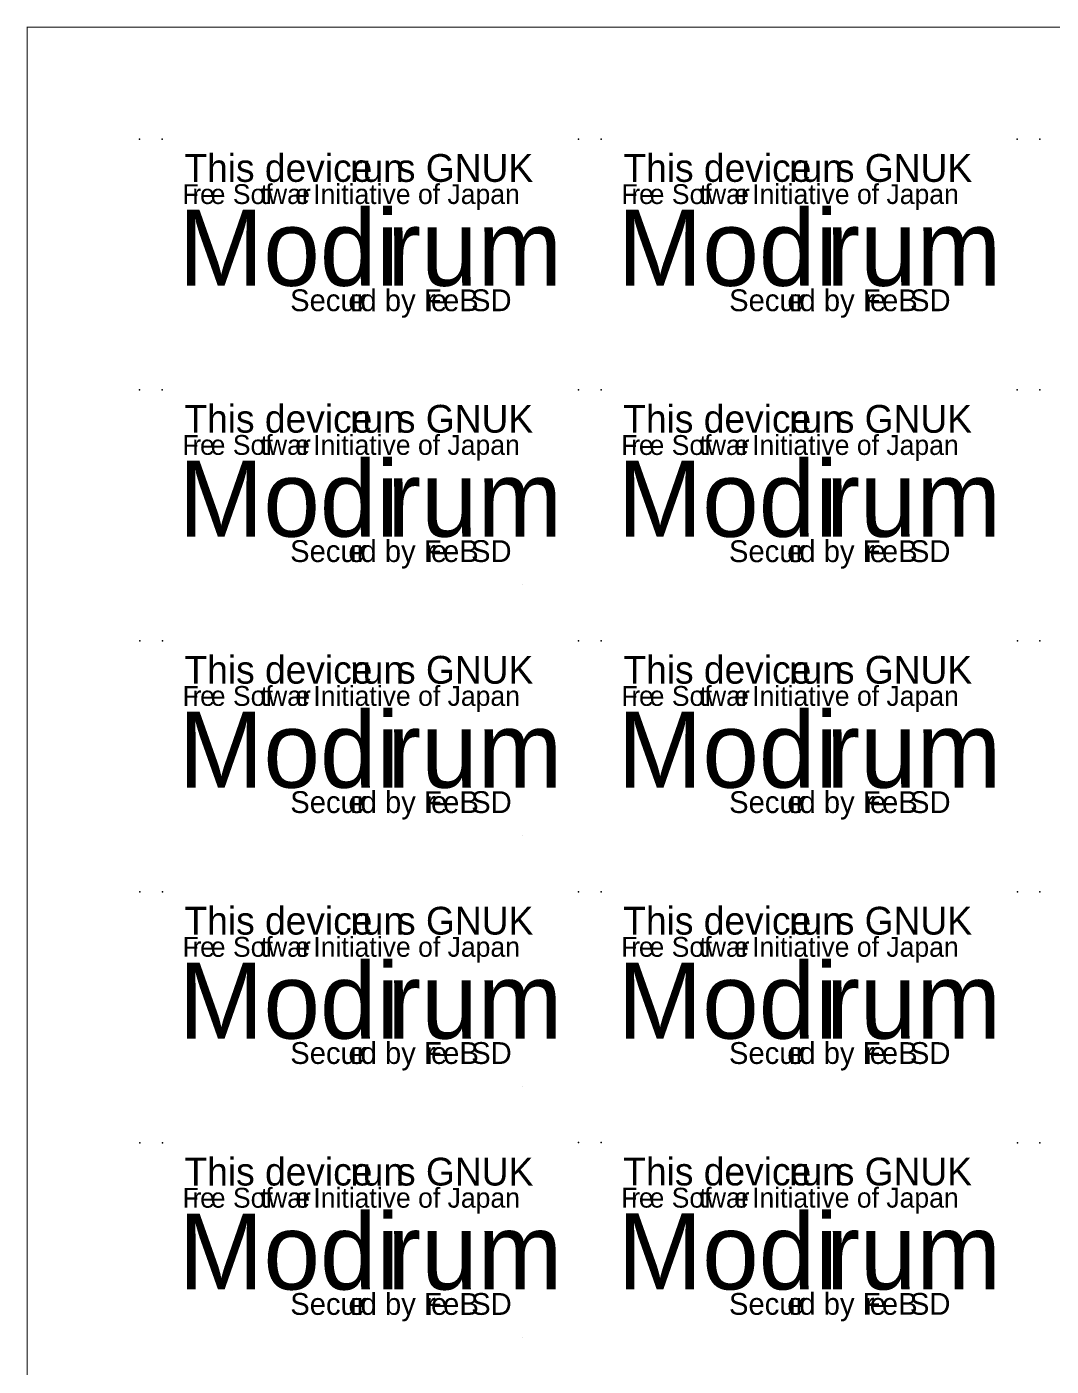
# Model space of a CAD drawing. Extents: x 2.8 to 52.6, y 3.8 to 33.1.
# Drawn here: x 2.76 to 13.96, y 18.45 to 33.1 of the extents above; entities that cross this region are included whole.
import ezdxf

# ---------------------------------------------------------------- set-up
doc = ezdxf.new("R2010")
doc.units = 0
doc.layers.get('0').update_dxf_attribs({"linetype": 'CONTINUOUS'})

msp = doc.modelspace()

# ---------------------------------------------------------------- linework, layer by layer
at = {"color": 0}
for points, const_width in [([(2.76839, 33.0951), (52.5942, 33.0951), (52.5942, 3.81342), (2.76839, 3.81342), (2.76839, 33.0951)], 0.00915), ([(3.99756, 31.8722), (3.99756, 31.8722), (3.99735, 31.8722), (3.99729, 31.8722), (3.99718, 31.8722), (3.99701, 31.8722), (3.99701, 31.8722), (3.99701, 31.8722), (3.99718, 31.8724), (3.99729, 31.8724), (3.99735, 31.8724), (3.99756, 31.8722), (3.99756, 31.8722)], 0.00217), ([(4.24457, 31.8722), (4.24457, 31.8722), (4.24447, 31.8722), (4.24447, 31.8722), (4.24447, 31.8722), (4.24442, 31.8722), (4.24442, 31.8722), (4.24442, 31.8722), (4.24447, 31.8724), (4.24447, 31.8724), (4.24447, 31.8724), (4.24457, 31.8722), (4.24457, 31.8722)], 0.00219), ([(4.24457, 31.8722), (4.24457, 31.8722), (4.24447, 31.8722), (4.24447, 31.8722), (4.24447, 31.8722), (4.24442, 31.8722), (4.24442, 31.8722), (4.24442, 31.8722), (4.24447, 31.8724), (4.24447, 31.8724), (4.24447, 31.8724), (4.24457, 31.8722), (4.24457, 31.8722)], 0.00219), ([(8.79731, 31.8722), (8.79731, 31.8722), (8.7971, 31.8722), (8.79704, 31.8722), (8.79693, 31.8722), (8.79676, 31.8722), (8.79676, 31.8722), (8.79676, 31.8722), (8.79693, 31.8724), (8.79704, 31.8724), (8.7971, 31.8724), (8.79731, 31.8722), (8.79731, 31.8722)], 0.00217), ([(9.04281, 31.8722), (9.04281, 31.8722), (9.04269, 31.8722), (9.04269, 31.8722), (9.04269, 31.8722), (9.04258, 31.8722), (9.04258, 31.8722), (9.04258, 31.8722), (9.04269, 31.8724), (9.04269, 31.8724), (9.04269, 31.8724), (9.04281, 31.8722), (9.04281, 31.8722)], 0.00219), ([(9.04281, 31.8722), (9.04281, 31.8722), (9.04269, 31.8722), (9.04269, 31.8722), (9.04269, 31.8722), (9.04258, 31.8722), (9.04258, 31.8722), (9.04258, 31.8722), (9.04269, 31.8724), (9.04269, 31.8724), (9.04269, 31.8724), (9.04281, 31.8722), (9.04281, 31.8722)], 0.00219), ([(9.04432, 31.8722), (9.04432, 31.8722), (9.04422, 31.8722), (9.04422, 31.8722), (9.04422, 31.8722), (9.04417, 31.8722), (9.04417, 31.8722), (9.04417, 31.8722), (9.04422, 31.8724), (9.04422, 31.8724), (9.04422, 31.8724), (9.04432, 31.8722), (9.04432, 31.8722)], 0.00219), ([(9.04432, 31.8722), (9.04432, 31.8722), (9.04422, 31.8722), (9.04422, 31.8722), (9.04422, 31.8722), (9.04417, 31.8722), (9.04417, 31.8722), (9.04417, 31.8722), (9.04422, 31.8724), (9.04422, 31.8724), (9.04422, 31.8724), (9.04432, 31.8722), (9.04432, 31.8722)], 0.00219), ([(13.5925, 31.8722), (13.5925, 31.8722), (13.5923, 31.8722), (13.5922, 31.8722), (13.5921, 31.8722), (13.592, 31.8722), (13.592, 31.8722), (13.592, 31.8722), (13.5921, 31.8724), (13.5922, 31.8724), (13.5923, 31.8724), (13.5925, 31.8722), (13.5925, 31.8722)], 0.00217), ([(13.8395, 31.8722), (13.8395, 31.8722), (13.8394, 31.8722), (13.8394, 31.8722), (13.8394, 31.8722), (13.8393, 31.8722), (13.8393, 31.8722), (13.8393, 31.8722), (13.8394, 31.8724), (13.8394, 31.8724), (13.8394, 31.8724), (13.8395, 31.8722), (13.8395, 31.8722)], 0.00219), ([(13.8395, 31.8722), (13.8395, 31.8722), (13.8394, 31.8722), (13.8394, 31.8722), (13.8394, 31.8722), (13.8393, 31.8722), (13.8393, 31.8722), (13.8393, 31.8722), (13.8394, 31.8724), (13.8394, 31.8724), (13.8394, 31.8724), (13.8395, 31.8722), (13.8395, 31.8722)], 0.00219), ([(8.18056, 29.7435), (8.18056, 29.7436), (8.18093, 29.7439), (8.1811, 29.7439), (8.18121, 29.7439), (8.18158, 29.7436), (8.18158, 29.7435), (8.18158, 29.7433), (8.18121, 29.7429), (8.1811, 29.7429), (8.18093, 29.7429), (8.18056, 29.7433), (8.18056, 29.7435)], 0.00217), ([(12.9803, 29.7435), (12.9803, 29.7436), (12.9807, 29.7439), (12.9808, 29.7439), (12.981, 29.7439), (12.9813, 29.7436), (12.9813, 29.7435), (12.9813, 29.7433), (12.981, 29.7429), (12.9808, 29.7429), (12.9807, 29.7429), (12.9803, 29.7433), (12.9803, 29.7435)], 0.00217), ([(3.99756, 29.1297), (3.99756, 29.1297), (3.99735, 29.1296), (3.99729, 29.1296), (3.99718, 29.1296), (3.99701, 29.1297), (3.99701, 29.1297), (3.99701, 29.1297), (3.99718, 29.1297), (3.99729, 29.1297), (3.99735, 29.1297), (3.99756, 29.1297), (3.99756, 29.1297)], 0.00217), ([(4.24457, 29.1297), (4.24457, 29.1297), (4.24447, 29.1296), (4.24447, 29.1296), (4.24447, 29.1296), (4.24442, 29.1297), (4.24442, 29.1297), (4.24442, 29.1297), (4.24447, 29.1297), (4.24447, 29.1297), (4.24447, 29.1297), (4.24457, 29.1297), (4.24457, 29.1297)], 0.00219), ([(4.24457, 29.1297), (4.24457, 29.1297), (4.24447, 29.1296), (4.24447, 29.1296), (4.24447, 29.1296), (4.24442, 29.1297), (4.24442, 29.1297), (4.24442, 29.1297), (4.24447, 29.1297), (4.24447, 29.1297), (4.24447, 29.1297), (4.24457, 29.1297), (4.24457, 29.1297)], 0.00219), ([(4.24457, 29.1288), (4.24457, 29.1288), (4.24447, 29.1286), (4.24447, 29.1286), (4.24447, 29.1286), (4.24442, 29.1288), (4.24442, 29.1288), (4.24442, 29.1288), (4.24447, 29.1288), (4.24447, 29.1288), (4.24447, 29.1288), (4.24457, 29.1288), (4.24457, 29.1288)], 0.00219), ([(4.24457, 29.1288), (4.24457, 29.1288), (4.24447, 29.1286), (4.24447, 29.1286), (4.24447, 29.1286), (4.24442, 29.1288), (4.24442, 29.1288), (4.24442, 29.1288), (4.24447, 29.1288), (4.24447, 29.1288), (4.24447, 29.1288), (4.24457, 29.1288), (4.24457, 29.1288)], 0.00219), ([(4.24457, 29.1289), (4.24457, 29.1289), (4.24447, 29.1288), (4.24447, 29.1288), (4.24447, 29.1288), (4.24442, 29.1289), (4.24442, 29.1289), (4.24442, 29.1289), (4.24447, 29.129), (4.24447, 29.129), (4.24447, 29.129), (4.24457, 29.1289), (4.24457, 29.1289)], 0.00219), ([(8.79579, 29.1288), (8.79579, 29.1288), (8.79557, 29.1286), (8.79551, 29.1286), (8.79542, 29.1286), (8.79525, 29.1288), (8.79525, 29.1288), (8.79525, 29.1288), (8.79542, 29.1288), (8.79551, 29.1288), (8.79557, 29.1288), (8.79579, 29.1288), (8.79579, 29.1288)], 0.00217), ([(9.04281, 29.1288), (9.04281, 29.1288), (9.04269, 29.1286), (9.04269, 29.1286), (9.04269, 29.1286), (9.04258, 29.1288), (9.04258, 29.1288), (9.04258, 29.1288), (9.04269, 29.1288), (9.04269, 29.1288), (9.04269, 29.1288), (9.04281, 29.1288), (9.04281, 29.1288)], 0.00219), ([(9.04281, 29.1288), (9.04281, 29.1288), (9.04269, 29.1286), (9.04269, 29.1286), (9.04269, 29.1286), (9.04258, 29.1288), (9.04258, 29.1288), (9.04258, 29.1288), (9.04269, 29.1288), (9.04269, 29.1288), (9.04269, 29.1288), (9.04281, 29.1288), (9.04281, 29.1288)], 0.00219), ([(9.04281, 29.1288), (9.04281, 29.1288), (9.04269, 29.1286), (9.04269, 29.1286), (9.04269, 29.1286), (9.04258, 29.1288), (9.04258, 29.1288), (9.04258, 29.1288), (9.04269, 29.1288), (9.04269, 29.1288), (9.04269, 29.1288), (9.04281, 29.1288), (9.04281, 29.1288)], 0.00219), ([(9.04303, 29.1288), (9.04303, 29.1288), (9.04292, 29.1286), (9.04292, 29.1286), (9.04292, 29.1286), (9.04281, 29.1288), (9.04281, 29.1288), (9.04281, 29.1288), (9.04292, 29.1288), (9.04292, 29.1288), (9.04292, 29.1288), (9.04303, 29.1288), (9.04303, 29.1288)], 0.00219), ([(9.04303, 29.1288), (9.04303, 29.1288), (9.04292, 29.1286), (9.04292, 29.1286), (9.04292, 29.1286), (9.04281, 29.1288), (9.04281, 29.1288), (9.04281, 29.1288), (9.04292, 29.1288), (9.04292, 29.1288), (9.04292, 29.1288), (9.04303, 29.1288), (9.04303, 29.1288)], 0.00219), ([(13.5925, 29.1297), (13.5925, 29.1297), (13.5923, 29.1296), (13.5922, 29.1296), (13.5921, 29.1296), (13.592, 29.1297), (13.592, 29.1297), (13.592, 29.1297), (13.5921, 29.1297), (13.5922, 29.1297), (13.5923, 29.1297), (13.5925, 29.1297), (13.5925, 29.1297)], 0.00217), ([(13.8395, 29.1297), (13.8395, 29.1297), (13.8394, 29.1296), (13.8394, 29.1296), (13.8394, 29.1296), (13.8393, 29.1297), (13.8393, 29.1297), (13.8393, 29.1297), (13.8394, 29.1297), (13.8394, 29.1297), (13.8394, 29.1297), (13.8395, 29.1297), (13.8395, 29.1297)], 0.00219), ([(13.8395, 29.1297), (13.8395, 29.1297), (13.8394, 29.1296), (13.8394, 29.1296), (13.8394, 29.1296), (13.8393, 29.1297), (13.8393, 29.1297), (13.8393, 29.1297), (13.8394, 29.1297), (13.8394, 29.1297), (13.8394, 29.1297), (13.8395, 29.1297), (13.8395, 29.1297)], 0.00219), ([(13.8396, 29.1288), (13.8396, 29.1288), (13.8395, 29.1286), (13.8395, 29.1286), (13.8395, 29.1286), (13.8394, 29.1288), (13.8394, 29.1288), (13.8394, 29.1288), (13.8395, 29.1288), (13.8395, 29.1288), (13.8395, 29.1288), (13.8396, 29.1288), (13.8396, 29.1288)], 0.00219), ([(13.8396, 29.1288), (13.8396, 29.1288), (13.8395, 29.1286), (13.8395, 29.1286), (13.8395, 29.1286), (13.8394, 29.1288), (13.8394, 29.1288), (13.8394, 29.1288), (13.8395, 29.1288), (13.8395, 29.1288), (13.8395, 29.1288), (13.8396, 29.1288), (13.8396, 29.1288)], 0.00219), ([(13.8396, 29.1289), (13.8396, 29.1289), (13.8395, 29.1288), (13.8395, 29.1288), (13.8395, 29.1288), (13.8394, 29.1289), (13.8394, 29.1289), (13.8394, 29.1289), (13.8395, 29.129), (13.8395, 29.129), (13.8395, 29.129), (13.8396, 29.1289), (13.8396, 29.1289)], 0.00219), ([(8.18056, 27.0008), (8.18056, 27.001), (8.18093, 27.0014), (8.1811, 27.0014), (8.18121, 27.0014), (8.18158, 27.001), (8.18158, 27.0008), (8.18158, 27.0007), (8.18121, 27.0003), (8.1811, 27.0003), (8.18093, 27.0003), (8.18056, 27.0007), (8.18056, 27.0008)], 0.00217), ([(12.9788, 26.9999), (12.9788, 27), (12.9792, 27.0003), (12.9793, 27.0003), (12.9794, 27.0003), (12.9798, 27), (12.9798, 26.9999), (12.9798, 26.9997), (12.9794, 26.9993), (12.9793, 26.9993), (12.9792, 26.9993), (12.9788, 26.9997), (12.9788, 26.9999)], 0.00217), ([(3.99908, 26.3851), (3.99908, 26.3851), (3.99886, 26.385), (3.99881, 26.385), (3.99869, 26.385), (3.99854, 26.3851), (3.99854, 26.3851), (3.99854, 26.3851), (3.99869, 26.3851), (3.99881, 26.3851), (3.99886, 26.3851), (3.99908, 26.3851), (3.99908, 26.3851)], 0.00217), ([(4.2461, 26.385), (4.2461, 26.385), (4.24599, 26.385), (4.24599, 26.385), (4.24599, 26.385), (4.24588, 26.385), (4.24588, 26.385), (4.24588, 26.3851), (4.24599, 26.3851), (4.24599, 26.3851), (4.24599, 26.3851), (4.2461, 26.3851), (4.2461, 26.385)], 0.00219), ([(4.2461, 26.385), (4.2461, 26.385), (4.24599, 26.385), (4.24599, 26.385), (4.24599, 26.385), (4.24588, 26.385), (4.24588, 26.385), (4.24588, 26.3851), (4.24599, 26.3851), (4.24599, 26.3851), (4.24599, 26.3851), (4.2461, 26.3851), (4.2461, 26.385)], 0.00219), ([(8.79731, 26.3851), (8.79731, 26.3851), (8.7971, 26.385), (8.79704, 26.385), (8.79693, 26.385), (8.79676, 26.3851), (8.79676, 26.3851), (8.79676, 26.3851), (8.79693, 26.3851), (8.79704, 26.3851), (8.7971, 26.3851), (8.79731, 26.3851), (8.79731, 26.3851)], 0.00217), ([(9.04432, 26.385), (9.04432, 26.385), (9.04422, 26.385), (9.04422, 26.385), (9.04422, 26.385), (9.04417, 26.385), (9.04417, 26.385), (9.04417, 26.3851), (9.04422, 26.3851), (9.04422, 26.3851), (9.04422, 26.3851), (9.04432, 26.3851), (9.04432, 26.385)], 0.00219), ([(9.04432, 26.385), (9.04432, 26.385), (9.04422, 26.385), (9.04422, 26.385), (9.04422, 26.385), (9.04417, 26.385), (9.04417, 26.385), (9.04417, 26.3851), (9.04422, 26.3851), (9.04422, 26.3851), (9.04422, 26.3851), (9.04432, 26.3851), (9.04432, 26.385)], 0.00219), ([(13.594, 26.3851), (13.594, 26.3851), (13.5938, 26.385), (13.5938, 26.385), (13.5936, 26.385), (13.5935, 26.3851), (13.5935, 26.3851), (13.5935, 26.3851), (13.5936, 26.3851), (13.5938, 26.3851), (13.5938, 26.3851), (13.594, 26.3851), (13.594, 26.3851)], 0.00217), ([(13.841, 26.385), (13.841, 26.385), (13.8409, 26.385), (13.8409, 26.385), (13.8409, 26.385), (13.8408, 26.385), (13.8408, 26.385), (13.8408, 26.3851), (13.8409, 26.3851), (13.8409, 26.3851), (13.8409, 26.3851), (13.841, 26.3851), (13.841, 26.385)], 0.00219), ([(13.841, 26.385), (13.841, 26.385), (13.8409, 26.385), (13.8409, 26.385), (13.8409, 26.385), (13.8408, 26.385), (13.8408, 26.385), (13.8408, 26.3851), (13.8409, 26.3851), (13.8409, 26.3851), (13.8409, 26.3851), (13.841, 26.3851), (13.841, 26.385)], 0.00219), ([(8.18207, 24.2562), (8.18207, 24.2564), (8.18246, 24.2567), (8.18261, 24.2567), (8.18272, 24.2567), (8.18311, 24.2564), (8.18311, 24.2562), (8.18311, 24.2561), (8.18272, 24.2557), (8.18261, 24.2557), (8.18246, 24.2557), (8.18207, 24.2561), (8.18207, 24.2562)], 0.00217), ([(12.9803, 24.2562), (12.9803, 24.2564), (12.9807, 24.2567), (12.9808, 24.2567), (12.981, 24.2567), (12.9813, 24.2564), (12.9813, 24.2562), (12.9813, 24.2561), (12.981, 24.2557), (12.9808, 24.2557), (12.9807, 24.2557), (12.9803, 24.2561), (12.9803, 24.2562)], 0.00217), ([(3.99908, 23.6415), (3.99908, 23.6415), (3.99886, 23.6414), (3.99881, 23.6414), (3.99869, 23.6414), (3.99854, 23.6415), (3.99854, 23.6415), (3.99854, 23.6415), (3.99869, 23.6415), (3.99881, 23.6415), (3.99886, 23.6415), (3.99908, 23.6415), (3.99908, 23.6415)], 0.00217), ([(4.2461, 23.6415), (4.2461, 23.6415), (4.24599, 23.6414), (4.24599, 23.6414), (4.24599, 23.6414), (4.24588, 23.6415), (4.24588, 23.6415), (4.24588, 23.6415), (4.24599, 23.6415), (4.24599, 23.6415), (4.24599, 23.6415), (4.2461, 23.6415), (4.2461, 23.6415)], 0.00219), ([(4.2461, 23.6415), (4.2461, 23.6415), (4.24599, 23.6414), (4.24599, 23.6414), (4.24599, 23.6414), (4.24588, 23.6415), (4.24588, 23.6415), (4.24588, 23.6415), (4.24599, 23.6415), (4.24599, 23.6415), (4.24599, 23.6415), (4.2461, 23.6415), (4.2461, 23.6415)], 0.00219), ([(8.79579, 23.6415), (8.79579, 23.6415), (8.79557, 23.6414), (8.79551, 23.6414), (8.79542, 23.6414), (8.79525, 23.6415), (8.79525, 23.6415), (8.79525, 23.6415), (8.79542, 23.6415), (8.79551, 23.6415), (8.79557, 23.6415), (8.79579, 23.6415), (8.79579, 23.6415)], 0.00217), ([(9.04281, 23.6415), (9.04281, 23.6415), (9.04269, 23.6414), (9.04269, 23.6414), (9.04269, 23.6414), (9.04258, 23.6415), (9.04258, 23.6415), (9.04258, 23.6415), (9.04269, 23.6415), (9.04269, 23.6415), (9.04269, 23.6415), (9.04281, 23.6415), (9.04281, 23.6415)], 0.00219), ([(9.04281, 23.6415), (9.04281, 23.6415), (9.04269, 23.6414), (9.04269, 23.6414), (9.04269, 23.6414), (9.04258, 23.6415), (9.04258, 23.6415), (9.04258, 23.6415), (9.04269, 23.6415), (9.04269, 23.6415), (9.04269, 23.6415), (9.04281, 23.6415), (9.04281, 23.6415)], 0.00219), ([(13.594, 23.6415), (13.594, 23.6415), (13.5938, 23.6414), (13.5938, 23.6414), (13.5936, 23.6414), (13.5935, 23.6415), (13.5935, 23.6415), (13.5935, 23.6415), (13.5936, 23.6415), (13.5938, 23.6415), (13.5938, 23.6415), (13.594, 23.6415), (13.594, 23.6415)], 0.00217), ([(13.841, 23.6415), (13.841, 23.6415), (13.8409, 23.6414), (13.8409, 23.6414), (13.8409, 23.6414), (13.8408, 23.6415), (13.8408, 23.6415), (13.8408, 23.6415), (13.8409, 23.6415), (13.8409, 23.6415), (13.8409, 23.6415), (13.841, 23.6415), (13.841, 23.6415)], 0.00219), ([(13.841, 23.6415), (13.841, 23.6415), (13.8409, 23.6414), (13.8409, 23.6414), (13.8409, 23.6414), (13.8408, 23.6415), (13.8408, 23.6415), (13.8408, 23.6415), (13.8409, 23.6415), (13.8409, 23.6415), (13.8409, 23.6415), (13.841, 23.6415), (13.841, 23.6415)], 0.00219), ([(8.18207, 21.5126), (8.18207, 21.5128), (8.18246, 21.5132), (8.18261, 21.5132), (8.18272, 21.5132), (8.18311, 21.5128), (8.18311, 21.5126), (8.18311, 21.5125), (8.18272, 21.5121), (8.18261, 21.5121), (8.18246, 21.5121), (8.18207, 21.5125), (8.18207, 21.5126)], 0.00217), ([(12.9788, 21.5126), (12.9788, 21.5128), (12.9792, 21.5132), (12.9793, 21.5132), (12.9794, 21.5132), (12.9798, 21.5128), (12.9798, 21.5126), (12.9798, 21.5125), (12.9794, 21.5121), (12.9793, 21.5121), (12.9792, 21.5121), (12.9788, 21.5125), (12.9788, 21.5126)], 0.00217), ([(3.99908, 20.8979), (3.99908, 20.8979), (3.99886, 20.8978), (3.99881, 20.8978), (3.99869, 20.8978), (3.99854, 20.8979), (3.99854, 20.8979), (3.99854, 20.8979), (3.99869, 20.8981), (3.99881, 20.8981), (3.99886, 20.8981), (3.99908, 20.8979), (3.99908, 20.8979)], 0.00217), ([(4.2461, 20.8979), (4.2461, 20.8979), (4.24599, 20.8978), (4.24599, 20.8978), (4.24599, 20.8978), (4.24588, 20.8979), (4.24588, 20.8979), (4.24588, 20.8979), (4.24599, 20.8981), (4.24599, 20.8981), (4.24599, 20.8981), (4.2461, 20.8979), (4.2461, 20.8979)], 0.00219), ([(4.2461, 20.8979), (4.2461, 20.8979), (4.24599, 20.8978), (4.24599, 20.8978), (4.24599, 20.8978), (4.24588, 20.8979), (4.24588, 20.8979), (4.24588, 20.8979), (4.24599, 20.8981), (4.24599, 20.8981), (4.24599, 20.8981), (4.2461, 20.8979), (4.2461, 20.8979)], 0.00219), ([(8.79579, 20.8989), (8.79579, 20.8989), (8.79557, 20.8987), (8.79551, 20.8987), (8.79542, 20.8987), (8.79525, 20.8989), (8.79525, 20.8989), (8.79525, 20.8989), (8.79542, 20.8989), (8.79551, 20.8989), (8.79557, 20.8989), (8.79579, 20.8989), (8.79579, 20.8989)], 0.00217), ([(9.04281, 20.8987), (9.04281, 20.8987), (9.04269, 20.8987), (9.04269, 20.8987), (9.04269, 20.8987), (9.04258, 20.8987), (9.04258, 20.8987), (9.04258, 20.8987), (9.04269, 20.8989), (9.04269, 20.8989), (9.04269, 20.8989), (9.04281, 20.8987), (9.04281, 20.8987)], 0.00219), ([(9.04281, 20.8987), (9.04281, 20.8987), (9.04269, 20.8987), (9.04269, 20.8987), (9.04269, 20.8987), (9.04258, 20.8987), (9.04258, 20.8987), (9.04258, 20.8987), (9.04269, 20.8989), (9.04269, 20.8989), (9.04269, 20.8989), (9.04281, 20.8987), (9.04281, 20.8987)], 0.00219), ([(13.594, 20.8979), (13.594, 20.8979), (13.5938, 20.8978), (13.5938, 20.8978), (13.5936, 20.8978), (13.5935, 20.8979), (13.5935, 20.8979), (13.5935, 20.8979), (13.5936, 20.8981), (13.5938, 20.8981), (13.5938, 20.8981), (13.594, 20.8979), (13.594, 20.8979)], 0.00217), ([(13.841, 20.8979), (13.841, 20.8979), (13.8409, 20.8978), (13.8409, 20.8978), (13.8409, 20.8978), (13.8408, 20.8979), (13.8408, 20.8979), (13.8408, 20.8979), (13.8409, 20.8981), (13.8409, 20.8981), (13.8409, 20.8981), (13.841, 20.8979), (13.841, 20.8979)], 0.00219), ([(13.841, 20.8979), (13.841, 20.8979), (13.8409, 20.8978), (13.8409, 20.8978), (13.8409, 20.8978), (13.8408, 20.8979), (13.8408, 20.8979), (13.8408, 20.8979), (13.8409, 20.8981), (13.8409, 20.8981), (13.8409, 20.8981), (13.841, 20.8979), (13.841, 20.8979)], 0.00219), ([(8.18207, 18.769), (8.18207, 18.7692), (8.18246, 18.7696), (8.18261, 18.7696), (8.18272, 18.7696), (8.18311, 18.7692), (8.18311, 18.769), (8.18311, 18.7689), (8.18272, 18.7686), (8.18261, 18.7686), (8.18246, 18.7686), (8.18207, 18.7689), (8.18207, 18.769)], 0.00217), ([(12.9788, 18.77), (12.9788, 18.7701), (12.9792, 18.7706), (12.9793, 18.7706), (12.9794, 18.7706), (12.9798, 18.7701), (12.9798, 18.77), (12.9798, 18.7699), (12.9794, 18.7694), (12.9793, 18.7694), (12.9792, 18.7694), (12.9788, 18.7699), (12.9788, 18.77)], 0.00217)]:
    msp.add_lwpolyline(points, close=True, dxfattribs=dict(at, const_width=const_width))
at = {"color": 7}
for points in [[(3.99756, 31.8722), (3.99756, 31.8722), (3.99735, 31.8722), (3.99729, 31.8722), (3.99718, 31.8722), (3.99701, 31.8722), (3.99701, 31.8722), (3.99701, 31.8722), (3.99718, 31.8724), (3.99729, 31.8724), (3.99735, 31.8724), (3.99756, 31.8722), (3.99756, 31.8722)], [(4.24457, 31.8722), (4.24457, 31.8722), (4.24447, 31.8722), (4.24447, 31.8722), (4.24447, 31.8722), (4.24442, 31.8722), (4.24442, 31.8722), (4.24442, 31.8722), (4.24447, 31.8724), (4.24447, 31.8724), (4.24447, 31.8724), (4.24457, 31.8722), (4.24457, 31.8722)], [(4.24457, 31.8722), (4.24457, 31.8722), (4.24447, 31.8722), (4.24447, 31.8722), (4.24447, 31.8722), (4.24442, 31.8722), (4.24442, 31.8722), (4.24442, 31.8722), (4.24447, 31.8724), (4.24447, 31.8724), (4.24447, 31.8724), (4.24457, 31.8722), (4.24457, 31.8722)], [(8.79731, 31.8722), (8.79731, 31.8722), (8.7971, 31.8722), (8.79704, 31.8722), (8.79693, 31.8722), (8.79676, 31.8722), (8.79676, 31.8722), (8.79676, 31.8722), (8.79693, 31.8724), (8.79704, 31.8724), (8.7971, 31.8724), (8.79731, 31.8722), (8.79731, 31.8722)], [(9.04281, 31.8722), (9.04281, 31.8722), (9.04269, 31.8722), (9.04269, 31.8722), (9.04269, 31.8722), (9.04258, 31.8722), (9.04258, 31.8722), (9.04258, 31.8722), (9.04269, 31.8724), (9.04269, 31.8724), (9.04269, 31.8724), (9.04281, 31.8722), (9.04281, 31.8722)], [(9.04281, 31.8722), (9.04281, 31.8722), (9.04269, 31.8722), (9.04269, 31.8722), (9.04269, 31.8722), (9.04258, 31.8722), (9.04258, 31.8722), (9.04258, 31.8722), (9.04269, 31.8724), (9.04269, 31.8724), (9.04269, 31.8724), (9.04281, 31.8722), (9.04281, 31.8722)], [(9.04432, 31.8722), (9.04432, 31.8722), (9.04422, 31.8722), (9.04422, 31.8722), (9.04422, 31.8722), (9.04417, 31.8722), (9.04417, 31.8722), (9.04417, 31.8722), (9.04422, 31.8724), (9.04422, 31.8724), (9.04422, 31.8724), (9.04432, 31.8722), (9.04432, 31.8722)], [(9.04432, 31.8722), (9.04432, 31.8722), (9.04422, 31.8722), (9.04422, 31.8722), (9.04422, 31.8722), (9.04417, 31.8722), (9.04417, 31.8722), (9.04417, 31.8722), (9.04422, 31.8724), (9.04422, 31.8724), (9.04422, 31.8724), (9.04432, 31.8722), (9.04432, 31.8722)], [(13.5925, 31.8722), (13.5925, 31.8722), (13.5923, 31.8722), (13.5922, 31.8722), (13.5921, 31.8722), (13.592, 31.8722), (13.592, 31.8722), (13.592, 31.8722), (13.5921, 31.8724), (13.5922, 31.8724), (13.5923, 31.8724), (13.5925, 31.8722), (13.5925, 31.8722)], [(13.8395, 31.8722), (13.8395, 31.8722), (13.8394, 31.8722), (13.8394, 31.8722), (13.8394, 31.8722), (13.8393, 31.8722), (13.8393, 31.8722), (13.8393, 31.8722), (13.8394, 31.8724), (13.8394, 31.8724), (13.8394, 31.8724), (13.8395, 31.8722), (13.8395, 31.8722)], [(13.8395, 31.8722), (13.8395, 31.8722), (13.8394, 31.8722), (13.8394, 31.8722), (13.8394, 31.8722), (13.8393, 31.8722), (13.8393, 31.8722), (13.8393, 31.8722), (13.8394, 31.8724), (13.8394, 31.8724), (13.8394, 31.8724), (13.8395, 31.8722), (13.8395, 31.8722)], [(3.99756, 29.1297), (3.99756, 29.1297), (3.99735, 29.1296), (3.99729, 29.1296), (3.99718, 29.1296), (3.99701, 29.1297), (3.99701, 29.1297), (3.99701, 29.1297), (3.99718, 29.1297), (3.99729, 29.1297), (3.99735, 29.1297), (3.99756, 29.1297), (3.99756, 29.1297)], [(4.24457, 29.1297), (4.24457, 29.1297), (4.24447, 29.1296), (4.24447, 29.1296), (4.24447, 29.1296), (4.24442, 29.1297), (4.24442, 29.1297), (4.24442, 29.1297), (4.24447, 29.1297), (4.24447, 29.1297), (4.24447, 29.1297), (4.24457, 29.1297), (4.24457, 29.1297)], [(4.24457, 29.1297), (4.24457, 29.1297), (4.24447, 29.1296), (4.24447, 29.1296), (4.24447, 29.1296), (4.24442, 29.1297), (4.24442, 29.1297), (4.24442, 29.1297), (4.24447, 29.1297), (4.24447, 29.1297), (4.24447, 29.1297), (4.24457, 29.1297), (4.24457, 29.1297)], [(4.24457, 29.1289), (4.24457, 29.1289), (4.24447, 29.1288), (4.24447, 29.1288), (4.24447, 29.1288), (4.24442, 29.1289), (4.24442, 29.1289), (4.24442, 29.1289), (4.24447, 29.129), (4.24447, 29.129), (4.24447, 29.129), (4.24457, 29.1289), (4.24457, 29.1289)], [(4.24457, 29.1288), (4.24457, 29.1288), (4.24447, 29.1286), (4.24447, 29.1286), (4.24447, 29.1286), (4.24442, 29.1288), (4.24442, 29.1288), (4.24442, 29.1288), (4.24447, 29.1288), (4.24447, 29.1288), (4.24447, 29.1288), (4.24457, 29.1288), (4.24457, 29.1288)], [(4.24457, 29.1288), (4.24457, 29.1288), (4.24447, 29.1286), (4.24447, 29.1286), (4.24447, 29.1286), (4.24442, 29.1288), (4.24442, 29.1288), (4.24442, 29.1288), (4.24447, 29.1288), (4.24447, 29.1288), (4.24447, 29.1288), (4.24457, 29.1288), (4.24457, 29.1288)], [(8.79579, 29.1288), (8.79579, 29.1288), (8.79557, 29.1286), (8.79551, 29.1286), (8.79542, 29.1286), (8.79525, 29.1288), (8.79525, 29.1288), (8.79525, 29.1288), (8.79542, 29.1288), (8.79551, 29.1288), (8.79557, 29.1288), (8.79579, 29.1288), (8.79579, 29.1288)], [(9.04281, 29.1288), (9.04281, 29.1288), (9.04269, 29.1286), (9.04269, 29.1286), (9.04269, 29.1286), (9.04258, 29.1288), (9.04258, 29.1288), (9.04258, 29.1288), (9.04269, 29.1288), (9.04269, 29.1288), (9.04269, 29.1288), (9.04281, 29.1288), (9.04281, 29.1288)], [(9.04281, 29.1288), (9.04281, 29.1288), (9.04269, 29.1286), (9.04269, 29.1286), (9.04269, 29.1286), (9.04258, 29.1288), (9.04258, 29.1288), (9.04258, 29.1288), (9.04269, 29.1288), (9.04269, 29.1288), (9.04269, 29.1288), (9.04281, 29.1288), (9.04281, 29.1288)], [(9.04281, 29.1288), (9.04281, 29.1288), (9.04269, 29.1286), (9.04269, 29.1286), (9.04269, 29.1286), (9.04258, 29.1288), (9.04258, 29.1288), (9.04258, 29.1288), (9.04269, 29.1288), (9.04269, 29.1288), (9.04269, 29.1288), (9.04281, 29.1288), (9.04281, 29.1288)], [(9.04303, 29.1288), (9.04303, 29.1288), (9.04292, 29.1286), (9.04292, 29.1286), (9.04292, 29.1286), (9.04281, 29.1288), (9.04281, 29.1288), (9.04281, 29.1288), (9.04292, 29.1288), (9.04292, 29.1288), (9.04292, 29.1288), (9.04303, 29.1288), (9.04303, 29.1288)], [(9.04303, 29.1288), (9.04303, 29.1288), (9.04292, 29.1286), (9.04292, 29.1286), (9.04292, 29.1286), (9.04281, 29.1288), (9.04281, 29.1288), (9.04281, 29.1288), (9.04292, 29.1288), (9.04292, 29.1288), (9.04292, 29.1288), (9.04303, 29.1288), (9.04303, 29.1288)], [(13.5925, 29.1297), (13.5925, 29.1297), (13.5923, 29.1296), (13.5922, 29.1296), (13.5921, 29.1296), (13.592, 29.1297), (13.592, 29.1297), (13.592, 29.1297), (13.5921, 29.1297), (13.5922, 29.1297), (13.5923, 29.1297), (13.5925, 29.1297), (13.5925, 29.1297)], [(13.8395, 29.1297), (13.8395, 29.1297), (13.8394, 29.1296), (13.8394, 29.1296), (13.8394, 29.1296), (13.8393, 29.1297), (13.8393, 29.1297), (13.8393, 29.1297), (13.8394, 29.1297), (13.8394, 29.1297), (13.8394, 29.1297), (13.8395, 29.1297), (13.8395, 29.1297)], [(13.8395, 29.1297), (13.8395, 29.1297), (13.8394, 29.1296), (13.8394, 29.1296), (13.8394, 29.1296), (13.8393, 29.1297), (13.8393, 29.1297), (13.8393, 29.1297), (13.8394, 29.1297), (13.8394, 29.1297), (13.8394, 29.1297), (13.8395, 29.1297), (13.8395, 29.1297)], [(13.8396, 29.1289), (13.8396, 29.1289), (13.8395, 29.1288), (13.8395, 29.1288), (13.8395, 29.1288), (13.8394, 29.1289), (13.8394, 29.1289), (13.8394, 29.1289), (13.8395, 29.129), (13.8395, 29.129), (13.8395, 29.129), (13.8396, 29.1289), (13.8396, 29.1289)], [(13.8396, 29.1288), (13.8396, 29.1288), (13.8395, 29.1286), (13.8395, 29.1286), (13.8395, 29.1286), (13.8394, 29.1288), (13.8394, 29.1288), (13.8394, 29.1288), (13.8395, 29.1288), (13.8395, 29.1288), (13.8395, 29.1288), (13.8396, 29.1288), (13.8396, 29.1288)], [(13.8396, 29.1288), (13.8396, 29.1288), (13.8395, 29.1286), (13.8395, 29.1286), (13.8395, 29.1286), (13.8394, 29.1288), (13.8394, 29.1288), (13.8394, 29.1288), (13.8395, 29.1288), (13.8395, 29.1288), (13.8395, 29.1288), (13.8396, 29.1288), (13.8396, 29.1288)], [(3.99908, 26.3851), (3.99908, 26.3851), (3.99886, 26.385), (3.99881, 26.385), (3.99869, 26.385), (3.99854, 26.3851), (3.99854, 26.3851), (3.99854, 26.3851), (3.99869, 26.3851), (3.99881, 26.3851), (3.99886, 26.3851), (3.99908, 26.3851), (3.99908, 26.3851)], [(4.2461, 26.385), (4.2461, 26.385), (4.24599, 26.385), (4.24599, 26.385), (4.24599, 26.385), (4.24588, 26.385), (4.24588, 26.385), (4.24588, 26.3851), (4.24599, 26.3851), (4.24599, 26.3851), (4.24599, 26.3851), (4.2461, 26.3851), (4.2461, 26.385)], [(4.2461, 26.385), (4.2461, 26.385), (4.24599, 26.385), (4.24599, 26.385), (4.24599, 26.385), (4.24588, 26.385), (4.24588, 26.385), (4.24588, 26.3851), (4.24599, 26.3851), (4.24599, 26.3851), (4.24599, 26.3851), (4.2461, 26.3851), (4.2461, 26.385)], [(8.79731, 26.3851), (8.79731, 26.3851), (8.7971, 26.385), (8.79704, 26.385), (8.79693, 26.385), (8.79676, 26.3851), (8.79676, 26.3851), (8.79676, 26.3851), (8.79693, 26.3851), (8.79704, 26.3851), (8.7971, 26.3851), (8.79731, 26.3851), (8.79731, 26.3851)], [(9.04432, 26.385), (9.04432, 26.385), (9.04422, 26.385), (9.04422, 26.385), (9.04422, 26.385), (9.04417, 26.385), (9.04417, 26.385), (9.04417, 26.3851), (9.04422, 26.3851), (9.04422, 26.3851), (9.04422, 26.3851), (9.04432, 26.3851), (9.04432, 26.385)], [(9.04432, 26.385), (9.04432, 26.385), (9.04422, 26.385), (9.04422, 26.385), (9.04422, 26.385), (9.04417, 26.385), (9.04417, 26.385), (9.04417, 26.3851), (9.04422, 26.3851), (9.04422, 26.3851), (9.04422, 26.3851), (9.04432, 26.3851), (9.04432, 26.385)], [(13.594, 26.3851), (13.594, 26.3851), (13.5938, 26.385), (13.5938, 26.385), (13.5936, 26.385), (13.5935, 26.3851), (13.5935, 26.3851), (13.5935, 26.3851), (13.5936, 26.3851), (13.5938, 26.3851), (13.5938, 26.3851), (13.594, 26.3851), (13.594, 26.3851)], [(13.841, 26.385), (13.841, 26.385), (13.8409, 26.385), (13.8409, 26.385), (13.8409, 26.385), (13.8408, 26.385), (13.8408, 26.385), (13.8408, 26.3851), (13.8409, 26.3851), (13.8409, 26.3851), (13.8409, 26.3851), (13.841, 26.3851), (13.841, 26.385)], [(13.841, 26.385), (13.841, 26.385), (13.8409, 26.385), (13.8409, 26.385), (13.8409, 26.385), (13.8408, 26.385), (13.8408, 26.385), (13.8408, 26.3851), (13.8409, 26.3851), (13.8409, 26.3851), (13.8409, 26.3851), (13.841, 26.3851), (13.841, 26.385)], [(3.99908, 23.6415), (3.99908, 23.6415), (3.99886, 23.6414), (3.99881, 23.6414), (3.99869, 23.6414), (3.99854, 23.6415), (3.99854, 23.6415), (3.99854, 23.6415), (3.99869, 23.6415), (3.99881, 23.6415), (3.99886, 23.6415), (3.99908, 23.6415), (3.99908, 23.6415)], [(4.2461, 23.6415), (4.2461, 23.6415), (4.24599, 23.6414), (4.24599, 23.6414), (4.24599, 23.6414), (4.24588, 23.6415), (4.24588, 23.6415), (4.24588, 23.6415), (4.24599, 23.6415), (4.24599, 23.6415), (4.24599, 23.6415), (4.2461, 23.6415), (4.2461, 23.6415)], [(4.2461, 23.6415), (4.2461, 23.6415), (4.24599, 23.6414), (4.24599, 23.6414), (4.24599, 23.6414), (4.24588, 23.6415), (4.24588, 23.6415), (4.24588, 23.6415), (4.24599, 23.6415), (4.24599, 23.6415), (4.24599, 23.6415), (4.2461, 23.6415), (4.2461, 23.6415)], [(8.79579, 23.6415), (8.79579, 23.6415), (8.79557, 23.6414), (8.79551, 23.6414), (8.79542, 23.6414), (8.79525, 23.6415), (8.79525, 23.6415), (8.79525, 23.6415), (8.79542, 23.6415), (8.79551, 23.6415), (8.79557, 23.6415), (8.79579, 23.6415), (8.79579, 23.6415)], [(9.04281, 23.6415), (9.04281, 23.6415), (9.04269, 23.6414), (9.04269, 23.6414), (9.04269, 23.6414), (9.04258, 23.6415), (9.04258, 23.6415), (9.04258, 23.6415), (9.04269, 23.6415), (9.04269, 23.6415), (9.04269, 23.6415), (9.04281, 23.6415), (9.04281, 23.6415)], [(9.04281, 23.6415), (9.04281, 23.6415), (9.04269, 23.6414), (9.04269, 23.6414), (9.04269, 23.6414), (9.04258, 23.6415), (9.04258, 23.6415), (9.04258, 23.6415), (9.04269, 23.6415), (9.04269, 23.6415), (9.04269, 23.6415), (9.04281, 23.6415), (9.04281, 23.6415)], [(13.594, 23.6415), (13.594, 23.6415), (13.5938, 23.6414), (13.5938, 23.6414), (13.5936, 23.6414), (13.5935, 23.6415), (13.5935, 23.6415), (13.5935, 23.6415), (13.5936, 23.6415), (13.5938, 23.6415), (13.5938, 23.6415), (13.594, 23.6415), (13.594, 23.6415)], [(13.841, 23.6415), (13.841, 23.6415), (13.8409, 23.6414), (13.8409, 23.6414), (13.8409, 23.6414), (13.8408, 23.6415), (13.8408, 23.6415), (13.8408, 23.6415), (13.8409, 23.6415), (13.8409, 23.6415), (13.8409, 23.6415), (13.841, 23.6415), (13.841, 23.6415)], [(13.841, 23.6415), (13.841, 23.6415), (13.8409, 23.6414), (13.8409, 23.6414), (13.8409, 23.6414), (13.8408, 23.6415), (13.8408, 23.6415), (13.8408, 23.6415), (13.8409, 23.6415), (13.8409, 23.6415), (13.8409, 23.6415), (13.841, 23.6415), (13.841, 23.6415)], [(3.99908, 20.8979), (3.99908, 20.8979), (3.99886, 20.8978), (3.99881, 20.8978), (3.99869, 20.8978), (3.99854, 20.8979), (3.99854, 20.8979), (3.99854, 20.8979), (3.99869, 20.8981), (3.99881, 20.8981), (3.99886, 20.8981), (3.99908, 20.8979), (3.99908, 20.8979)], [(4.2461, 20.8979), (4.2461, 20.8979), (4.24599, 20.8978), (4.24599, 20.8978), (4.24599, 20.8978), (4.24588, 20.8979), (4.24588, 20.8979), (4.24588, 20.8979), (4.24599, 20.8981), (4.24599, 20.8981), (4.24599, 20.8981), (4.2461, 20.8979), (4.2461, 20.8979)], [(4.2461, 20.8979), (4.2461, 20.8979), (4.24599, 20.8978), (4.24599, 20.8978), (4.24599, 20.8978), (4.24588, 20.8979), (4.24588, 20.8979), (4.24588, 20.8979), (4.24599, 20.8981), (4.24599, 20.8981), (4.24599, 20.8981), (4.2461, 20.8979), (4.2461, 20.8979)], [(8.79579, 20.8989), (8.79579, 20.8989), (8.79557, 20.8987), (8.79551, 20.8987), (8.79542, 20.8987), (8.79525, 20.8989), (8.79525, 20.8989), (8.79525, 20.8989), (8.79542, 20.8989), (8.79551, 20.8989), (8.79557, 20.8989), (8.79579, 20.8989), (8.79579, 20.8989)], [(9.04281, 20.8987), (9.04281, 20.8987), (9.04269, 20.8987), (9.04269, 20.8987), (9.04269, 20.8987), (9.04258, 20.8987), (9.04258, 20.8987), (9.04258, 20.8987), (9.04269, 20.8989), (9.04269, 20.8989), (9.04269, 20.8989), (9.04281, 20.8987), (9.04281, 20.8987)], [(9.04281, 20.8987), (9.04281, 20.8987), (9.04269, 20.8987), (9.04269, 20.8987), (9.04269, 20.8987), (9.04258, 20.8987), (9.04258, 20.8987), (9.04258, 20.8987), (9.04269, 20.8989), (9.04269, 20.8989), (9.04269, 20.8989), (9.04281, 20.8987), (9.04281, 20.8987)], [(13.594, 20.8979), (13.594, 20.8979), (13.5938, 20.8978), (13.5938, 20.8978), (13.5936, 20.8978), (13.5935, 20.8979), (13.5935, 20.8979), (13.5935, 20.8979), (13.5936, 20.8981), (13.5938, 20.8981), (13.5938, 20.8981), (13.594, 20.8979), (13.594, 20.8979)], [(13.841, 20.8979), (13.841, 20.8979), (13.8409, 20.8978), (13.8409, 20.8978), (13.8409, 20.8978), (13.8408, 20.8979), (13.8408, 20.8979), (13.8408, 20.8979), (13.8409, 20.8981), (13.8409, 20.8981), (13.8409, 20.8981), (13.841, 20.8979), (13.841, 20.8979)], [(13.841, 20.8979), (13.841, 20.8979), (13.8409, 20.8978), (13.8409, 20.8978), (13.8409, 20.8978), (13.8408, 20.8979), (13.8408, 20.8979), (13.8408, 20.8979), (13.8409, 20.8981), (13.8409, 20.8981), (13.8409, 20.8981), (13.841, 20.8979), (13.841, 20.8979)]]:
    msp.add_lwpolyline(points, close=True, dxfattribs=at)

# ---------------------------------------------------------------- texts
at = {"color": 0}
for s, height, p in [('This device ', 0.303822, (4.48671, 31.4042)), ('run', 0.303822, (6.29925, 31.4042)), ('s GNUK', 0.303822, (6.81015, 31.4042)), ('This device ', 0.303822, (9.28646, 31.4042)), ('run', 0.303822, (11.099, 31.4042)), ('s GNUK', 0.303822, (11.6099, 31.4042)), ('F', 0.21701, (4.46488, 31.1618)), ('e Sof', 0.217011, (4.77413, 31.1618)), ('twar', 0.217011, (5.31953, 31.1618)), (' Initiative of Japan', 0.217011, (5.81465, 31.1618)), ('F', 0.21701, (9.26462, 31.1618)), ('e Sof', 0.217011, (9.57387, 31.1618)), ('twar', 0.217011, (10.1193, 31.1618)), (' Initiative of Japan', 0.217011, (10.6144, 31.1618)), ('r', 0.21701, (4.57425, 31.1618)), ('e', 0.21701, (4.65781, 31.1618)), ('e', 0.21701, (5.69811, 31.1618)), ('r', 0.21701, (9.374, 31.1618)), ('e', 0.21701, (9.45756, 31.1618)), ('e', 0.21701, (10.4979, 31.1618)), ('Modi', 0.830817, (4.42447, 30.2675)), ('Modi', 0.830817, (9.22421, 30.2675)), ('rum', 0.830817, (6.70386, 30.2675)), ('rum', 0.830817, (11.5036, 30.2675)), ('Secur', 0.238718, (5.6426, 29.99)), ('e', 0.23872, (6.27937, 29.99)), ('d by F', 0.238718, (6.41215, 29.99)), ('r', 0.23872, (7.12868, 29.99)), ('e', 0.23872, (7.18171, 29.99)), ('eB', 0.238718, (7.31425, 29.99)), ('SD', 0.238718, (7.62056, 29.99)), ('Secur', 0.238718, (10.4423, 29.99)), ('e', 0.23872, (11.0791, 29.99)), ('d by F', 0.238718, (11.2119, 29.99)), ('r', 0.23872, (11.9284, 29.99)), ('e', 0.23872, (11.9815, 29.99)), ('eB', 0.238718, (12.114, 29.99)), ('SD', 0.238718, (12.4203, 29.99)), ('This device ', 0.303822, (4.48671, 28.6617)), ('run', 0.303822, (6.29925, 28.6617)), ('s GNUK', 0.303822, (6.81015, 28.6617)), ('This device ', 0.303822, (9.28494, 28.6606)), ('run', 0.303822, (11.0975, 28.6606)), ('s GNUK', 0.303822, (11.6084, 28.6606)), ('F', 0.21701, (4.46488, 28.4193)), ('r', 0.21701, (4.57425, 28.4193)), ('e', 0.21701, (4.65781, 28.4193)), ('e Sof', 0.217011, (4.77413, 28.4193)), ('twar', 0.217011, (5.31953, 28.4193)), ('e', 0.21701, (5.69811, 28.4193)), (' Initiative of Japan', 0.217011, (5.81465, 28.4193)), ('F', 0.21701, (9.2631, 28.4182)), ('r', 0.21701, (9.37247, 28.4182)), ('e', 0.21701, (9.45603, 28.4182)), ('e Sof', 0.217011, (9.57235, 28.4182)), ('twar', 0.217011, (10.1178, 28.4182)), ('e', 0.21701, (10.4963, 28.4182)), (' Initiative of Japan', 0.217011, (10.6129, 28.4182)), ('Modi', 0.830817, (4.42447, 27.525)), ('Modi', 0.830817, (9.22269, 27.5239)), ('rum', 0.830817, (6.70386, 27.525)), ('rum', 0.830817, (11.5021, 27.5239)), ('Secur', 0.238718, (5.6426, 27.2474)), ('e', 0.23872, (6.27937, 27.2474)), ('d by F', 0.238718, (6.41215, 27.2474)), ('r', 0.23872, (7.12868, 27.2474)), ('e', 0.23872, (7.18171, 27.2474)), ('eB', 0.238718, (7.31425, 27.2474)), ('SD', 0.238718, (7.62056, 27.2474)), ('Secur', 0.238718, (10.4408, 27.2464)), ('e', 0.23872, (11.0776, 27.2464)), ('d by F', 0.238718, (11.2104, 27.2464)), ('r', 0.23872, (11.9269, 27.2464)), ('e', 0.23872, (11.9799, 27.2464)), ('eB', 0.238718, (12.1125, 27.2464)), ('SD', 0.238718, (12.4188, 27.2464)), ('This device ', 0.303822, (4.48822, 25.9171)), ('s GNUK', 0.303822, (6.81167, 25.9171)), ('This device ', 0.303822, (9.28646, 25.9171)), ('s GNUK', 0.303822, (11.6099, 25.9171)), ('run', 0.303822, (6.30076, 25.9171)), ('run', 0.303822, (11.099, 25.9171)), ('F', 0.21701, (4.46639, 25.6746)), ('r', 0.21701, (4.57576, 25.6746)), ('e', 0.21701, (4.65932, 25.6746)), ('e Sof', 0.217011, (4.77564, 25.6746)), ('twar', 0.217011, (5.32104, 25.6746)), ('e', 0.21701, (5.69962, 25.6746)), (' Initiative of Japan', 0.217011, (5.81617, 25.6746)), ('F', 0.21701, (9.26462, 25.6746)), ('r', 0.21701, (9.374, 25.6746)), ('e', 0.21701, (9.45756, 25.6746)), ('e Sof', 0.217011, (9.57387, 25.6746)), ('twar', 0.217011, (10.1193, 25.6746)), ('e', 0.21701, (10.4979, 25.6746)), (' Initiative of Japan', 0.217011, (10.6144, 25.6746)), ('Modi', 0.830817, (4.42599, 24.7803)), ('Modi', 0.830817, (9.22421, 24.7803)), ('rum', 0.830817, (6.70539, 24.7803)), ('rum', 0.830817, (11.5036, 24.7803)), ('d by F', 0.238718, (6.41368, 24.5028)), ('d by F', 0.238718, (11.2119, 24.5028)), ('Secur', 0.238718, (5.64411, 24.5028)), ('e', 0.23872, (6.28089, 24.5028)), ('r', 0.23872, (7.13019, 24.5028)), ('e', 0.23872, (7.18322, 24.5028)), ('eB', 0.238718, (7.31576, 24.5028)), ('SD', 0.238718, (7.62207, 24.5028)), ('Secur', 0.238718, (10.4423, 24.5028)), ('e', 0.23872, (11.0791, 24.5028)), ('r', 0.23872, (11.9284, 24.5028)), ('e', 0.23872, (11.9815, 24.5028)), ('eB', 0.238718, (12.114, 24.5028)), ('SD', 0.238718, (12.4203, 24.5028)), ('This device ', 0.303822, (4.48822, 23.1735)), ('s GNUK', 0.303822, (6.81167, 23.1735)), ('This device ', 0.303822, (9.28494, 23.1735)), ('s GNUK', 0.303822, (11.6084, 23.1735)), ('run', 0.303822, (6.30076, 23.1735)), ('run', 0.303822, (11.0975, 23.1735)), ('F', 0.21701, (4.46639, 22.931)), ('e Sof', 0.217011, (4.77564, 22.931)), (' Initiative of Japan', 0.217011, (5.81617, 22.931)), ('F', 0.21701, (9.2631, 22.931)), ('e Sof', 0.217011, (9.57235, 22.931)), (' Initiative of Japan', 0.217011, (10.6129, 22.931)), ('r', 0.21701, (4.57576, 22.931)), ('e', 0.21701, (4.65932, 22.931)), ('twar', 0.217011, (5.32104, 22.931)), ('e', 0.21701, (5.69962, 22.931)), ('r', 0.21701, (9.37247, 22.931)), ('e', 0.21701, (9.45603, 22.931)), ('twar', 0.217011, (10.1178, 22.931)), ('e', 0.21701, (10.4963, 22.931)), ('Modi', 0.830817, (4.42599, 22.0367)), ('Modi', 0.830817, (9.22269, 22.0367)), ('rum', 0.830817, (6.70539, 22.0367)), ('rum', 0.830817, (11.5021, 22.0367)), ('Secur', 0.238718, (5.64411, 21.7592)), ('d by F', 0.238718, (6.41368, 21.7592)), ('eB', 0.238718, (7.31576, 21.7592)), ('SD', 0.238718, (7.62207, 21.7592)), ('Secur', 0.238718, (10.4408, 21.7592)), ('d by F', 0.238718, (11.2104, 21.7592)), ('eB', 0.238718, (12.1125, 21.7592)), ('SD', 0.238718, (12.4188, 21.7592)), ('e', 0.23872, (6.28089, 21.7592)), ('r', 0.23872, (7.13019, 21.7592)), ('e', 0.23872, (7.18322, 21.7592)), ('e', 0.23872, (11.0776, 21.7592)), ('r', 0.23872, (11.9269, 21.7592)), ('e', 0.23872, (11.9799, 21.7592)), ('This device ', 0.303822, (4.48822, 20.4299)), ('run', 0.303822, (6.30076, 20.4299)), ('s GNUK', 0.303822, (6.81167, 20.4299)), ('This device ', 0.303822, (9.28494, 20.4308)), ('run', 0.303822, (11.0975, 20.4308)), ('s GNUK', 0.303822, (11.6084, 20.4308)), ('F', 0.21701, (4.46639, 20.1875)), ('r', 0.21701, (4.57576, 20.1875)), ('e', 0.21701, (4.65932, 20.1875)), ('e Sof', 0.217011, (4.77564, 20.1875)), ('twar', 0.217011, (5.32104, 20.1875)), ('e', 0.21701, (5.69962, 20.1875)), (' Initiative of Japan', 0.217011, (5.81617, 20.1875)), ('F', 0.21701, (9.2631, 20.1883)), ('r', 0.21701, (9.37247, 20.1883)), ('e', 0.21701, (9.45603, 20.1883)), ('e Sof', 0.217011, (9.57235, 20.1883)), ('twar', 0.217011, (10.1178, 20.1883)), ('e', 0.21701, (10.4963, 20.1883)), (' Initiative of Japan', 0.217011, (10.6129, 20.1883)), ('Modi', 0.830817, (4.42599, 19.2932)), ('Modi', 0.830817, (9.22269, 19.2942)), ('rum', 0.830817, (6.70539, 19.2932)), ('rum', 0.830817, (11.5021, 19.2942)), ('Secur', 0.238718, (5.64411, 19.0156)), ('e', 0.23872, (6.28089, 19.0156)), ('d by F', 0.238718, (6.41368, 19.0156)), ('r', 0.23872, (7.13019, 19.0156)), ('e', 0.23872, (7.18322, 19.0156)), ('eB', 0.238718, (7.31576, 19.0156)), ('SD', 0.238718, (7.62207, 19.0156)), ('Secur', 0.238718, (10.4408, 19.0165)), ('e', 0.23872, (11.0776, 19.0165)), ('d by F', 0.238718, (11.2104, 19.0165)), ('r', 0.23872, (11.9269, 19.0165)), ('e', 0.23872, (11.9799, 19.0165)), ('eB', 0.238718, (12.1125, 19.0165)), ('SD', 0.238718, (12.4188, 19.0165))]:
    msp.add_text(s, height=height, dxfattribs=at).set_placement(p)

doc.saveas('drawing.dxf')
